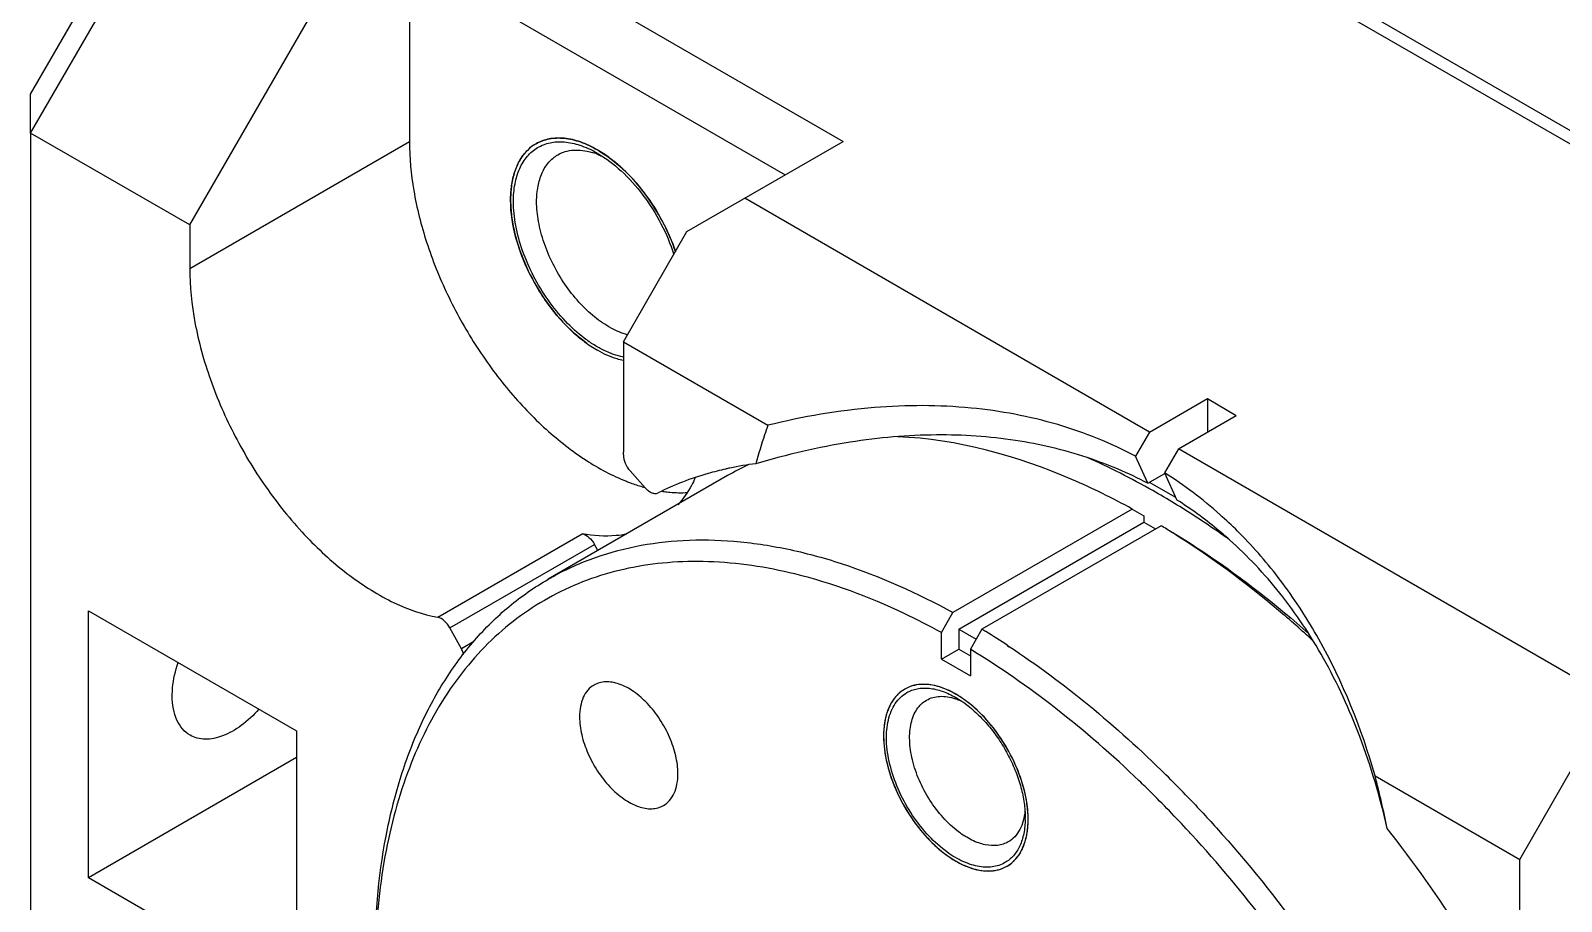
# Model space of a CAD drawing. Header units: millimetres. Extents: x 7 to 417, y 7 to 293.
# Drawn here: x 345.73 to 364.44, y 243.82 to 254.47 of the extents above; entities that cross this region are included whole.
import ezdxf

# ---------------------------------------------------------------- set-up
doc = ezdxf.new("R2010")
doc.units = ezdxf.units.MM
doc.header["$LTSCALE"] = 23.335714
doc.layers.get('0').update_dxf_attribs({"linetype": 'CONTINUOUS'})
doc.layers.add('02___PRT_ALL_AXES', color=7, linetype='CONTINUOUS')
doc.layers.add('7_ALL_FEATURES', color=7, linetype='CONTINUOUS')

msp = doc.modelspace()

# ---------------------------------------------------------------- linework, layer by layer
at = {"color": 7, "linetype": 'Continuous'}
for p, q in [((374.33, 247.437), (356.086, 257.97)), ((374.471, 247.519), (356.228, 258.052)), ((345.727, 253.214), (347.566, 256.398)), ((345.727, 253.692), (347.151, 256.159)), ((350.359, 255.357), (350.359, 253.112)), ((350.359, 255.357), (354.955, 252.704)), ((351.667, 255.418), (355.662, 253.112)), ((347.672, 252.091), (349.51, 255.275)), ((345.727, 253.214), (345.727, 253.692)), ((347.672, 252.091), (345.727, 253.214)), ((347.672, 251.56), (350.359, 253.112)), ((353.753, 252.01), (355.662, 253.112)), ((359.41, 249.56), (354.46, 252.418)), ((347.672, 252.091), (347.672, 251.56)), ((352.975, 250.662), (353.753, 252.01)), ((352.975, 250.662), (352.975, 249.315)), ((352.975, 250.662), (354.742, 249.642)), ((359.41, 249.56), (360.117, 249.968)), ((360.117, 249.968), (360.117, 249.56)), ((360.117, 249.968), (360.47, 249.764)), ((359.763, 249.356), (360.47, 249.764)), ((359.41, 249.56), (359.239, 249.265)), ((359.763, 249.356), (359.593, 249.061)), ((364.713, 246.498), (359.763, 249.356)), ((354.249, 249.027), (352.057, 247.761)), ((353.243, 248.877), (353.057, 249.084)), ((359.197, 248.619), (357.005, 247.353)), ((359.197, 248.619), (359.339, 248.537)), ((357.076, 247.151), (359.339, 248.458)), ((359.551, 248.414), (357.359, 247.149)), ((359.339, 248.537), (359.339, 248.458)), ((359.339, 248.458), (359.482, 248.375)), ((350.705, 247.295), (352.473, 248.316)), ((350.855, 247.165), (352.622, 248.185)), ((352.663, 248.111), (352.622, 248.185)), ((346.434, 244.11), (346.434, 247.376)), ((346.434, 247.376), (348.98, 245.906)), ((356.864, 247.108), (357.005, 247.353)), ((350.994, 246.91), (350.855, 247.165)), ((356.864, 246.784), (356.864, 247.108)), ((357.076, 247.151), (357.076, 246.906)), ((357.076, 247.151), (357.289, 247.028)), ((357.359, 247.149), (357.218, 246.904)), ((351.145, 246.998), (350.994, 246.91)), ((356.864, 246.784), (357.076, 246.906)), ((357.076, 246.906), (357.218, 246.825)), ((357.218, 246.904), (357.218, 246.58)), ((357.672, 246.951), (357.693, 246.938)), ((357.672, 246.947), (357.692, 246.934)), ((356.864, 246.784), (357.218, 246.58)), ((348.98, 245.906), (348.98, 242.64)), ((348.98, 245.58), (346.434, 244.11)), ((363.935, 244.335), (364.713, 245.682)), ((362.168, 245.355), (363.935, 244.335)), ((363.935, 242.987), (363.935, 244.335)), ((348.98, 242.64), (346.434, 244.11))]:
    msp.add_line(p, q, dxfattribs=at)
for centre, radius, start, end in [((352.162, 252.643), 0.509, 120.0891, 132.417), ((352.175, 252.629), 0.529, 132.3778, 133.729), ((351.901, 251.704), 1.508, 56.3944, 59.9484), ((351.943, 251.774), 1.426, 59.125, 59.9974), ((351.811, 251.569), 1.671, 53.0684, 56.3709), ((352.515, 252.457), 0.914, 164.3099, 165.7309), ((352.345, 252.517), 0.734, 154.9675, 156.0456), ((352.754, 252.412), 1.157, 172.703, 173.4868), ((349.94, 249.315), 3.035, 359.37, 0.001), ((355.963, 246.057), 3.429, 115.0716, 119.995), ((355.092, 245.202), 4.001, 97.1371, 101.7422), ((355.065, 245.341), 3.859, 101.7739, 102.5244), ((353.78, 250.85), 2.041, 253.6816, 254.5744), ((353.704, 250.499), 1.682, 261.2776, 262.0618), ((354.286, 239.721), 10.163, 57.8921, 58.801), ((356.614, 244.456), 5.489, 44.2581, 45.1659), ((352.158, 238.56), 10.041, 58.4812, 58.8041), ((352.004, 238.311), 10.334, 56.7368, 58.4774), ((349.507, 235.125), 14.107, 45.7255, 46.1341), ((349.417, 235.034), 14.235, 45.4029, 45.7256), ((349.221, 234.852), 14.782, 44.0277, 45.354), ((347.802, 241.714), 14.82, 11.6817, 14.2237), ((349.016, 234.634), 14.801, 42.7411, 45.3836), ((348.747, 234.383), 15.168, 42.5291, 42.747)]:
    msp.add_arc(centre, radius, start, end, dxfattribs=at)
for points, knots in [([(350.359, 253.112), (350.359, 252.911), (350.399, 252.493), (350.559, 251.864), (350.813, 251.232), (351.15, 250.625), (351.554, 250.07), (352.009, 249.592), (352.493, 249.212), (352.84, 249.026), (353.013, 248.958)], [0, 0, 0, 0, 0.116328, 0.242487, 0.375196, 0.510574, 0.64444, 0.772774, 0.892106, 1, 1, 1, 1]), ([(351.907, 253.084), (351.87, 253.063), (351.8, 253.009), (351.715, 252.902), (351.652, 252.772), (351.611, 252.621), (351.593, 252.452), (351.598, 252.27), (351.625, 252.077), (351.692, 251.808), (351.827, 251.473), (352.054, 251.104), (352.289, 250.837), (352.496, 250.663), (352.603, 250.591), (352.657, 250.56)], [0, 0, 0, 0, 0.042833, 0.087433, 0.135237, 0.187168, 0.243639, 0.304623, 0.369749, 0.438386, 0.58264, 0.729701, 0.871203, 0.93758, 1, 1, 1, 1]), ([(352.657, 253.01), (352.591, 253.048), (352.46, 253.11), (352.259, 253.159), (352.098, 253.154), (351.984, 253.123), (351.931, 253.098), (351.907, 253.084)], [0, 0, 0, 0, 0.289588, 0.54863, 0.781635, 0.891837, 1, 1, 1, 1]), ([(351.907, 253.084), (351.956, 253.113), (352.07, 253.154), (352.259, 253.159), (352.46, 253.11), (352.591, 253.048), (352.657, 253.01)], [0, 0, 0, 0, 0.217777, 0.450956, 0.710199, 1, 1, 1, 1]), ([(351.68, 252.827), (351.685, 252.836), (351.702, 252.871), (351.722, 252.904), (351.738, 252.927)], [0, 0, 0, 0, 0.255958, 1, 1, 1, 1]), ([(351.738, 252.927), (351.743, 252.935), (351.765, 252.965), (351.79, 252.992), (351.809, 253.011)], [0, 0, 0, 0, 0.254437, 1, 1, 1, 1]), ([(352.675, 252.999), (352.779, 252.937), (352.98, 252.78), (353.241, 252.488), (353.46, 252.144), (353.57, 251.892), (353.613, 251.763)], [0, 0, 0, 0, 0.229487, 0.480543, 0.741745, 1, 1, 1, 1]), ([(353.612, 251.766), (353.574, 251.879), (353.48, 252.101), (353.295, 252.41), (353.074, 252.683), (352.904, 252.838), (352.815, 252.905)], [0, 0, 0, 0, 0.254073, 0.511998, 0.763735, 1, 1, 1, 1]), ([(351.635, 252.704), (351.638, 252.714), (351.649, 252.751), (351.663, 252.788), (351.675, 252.815)], [0, 0, 0, 0, 0.256368, 1, 1, 1, 1]), ([(351.596, 252.397), (351.596, 252.41), (351.597, 252.458), (351.6, 252.507), (351.604, 252.543)], [0, 0, 0, 0, 0.255801, 1, 1, 1, 1]), ([(351.606, 252.559), (351.607, 252.569), (351.613, 252.611), (351.622, 252.652), (351.629, 252.682)], [0, 0, 0, 0, 0.256117, 1, 1, 1, 1]), ([(352.528, 250.644), (352.392, 250.741), (352.14, 250.984), (351.848, 251.421), (351.651, 251.901), (351.596, 252.238), (351.596, 252.397)], [0, 0, 0, 0, 0.244366, 0.507144, 0.766064, 1, 1, 1, 1]), ([(347.672, 251.56), (347.672, 251.339), (347.721, 250.877), (347.913, 250.185), (348.215, 249.496), (348.612, 248.847), (349.082, 248.272), (349.601, 247.803), (350.14, 247.464), (350.522, 247.329), (350.705, 247.295)], [0, 0, 0, 0, 0.119268, 0.249196, 0.385675, 0.52376, 0.658336, 0.784694, 0.899175, 1, 1, 1, 1]), ([(352.976, 250.433), (352.949, 250.438), (352.838, 250.468), (352.733, 250.516), (352.657, 250.56)], [0, 0, 0, 0, 0.234443, 1, 1, 1, 1]), ([(359.239, 249.265), (358.936, 249.424), (358.28, 249.689), (357.196, 249.891), (355.996, 249.891), (355.17, 249.748), (354.742, 249.642)], [0, 0, 0, 0, 0.222788, 0.457282, 0.713124, 1, 1, 1, 1]), ([(354.742, 249.642), (354.729, 249.604), (354.675, 249.448), (354.627, 249.291), (354.595, 249.171)], [0, 0, 0, 0, 0.24648, 1, 1, 1, 1]), ([(359.197, 248.619), (358.957, 248.751), (358.057, 249.195), (357.06, 249.471), (356.33, 249.503)], [0, 0, 0, 0, 0.272893, 1, 1, 1, 1]), ([(352.975, 249.282), (352.974, 249.247), (352.993, 249.174), (353.032, 249.112), (353.057, 249.084)], [0, 0, 0, 0, 0.478764, 1, 1, 1, 1]), ([(353.013, 248.958), (353.029, 248.951), (353.093, 248.927), (353.158, 248.905), (353.207, 248.891)], [0, 0, 0, 0, 0.254636, 1, 1, 1, 1]), ([(354.228, 249.108), (354.156, 249.092), (353.871, 249.02), (353.595, 248.914), (353.399, 248.816)], [0, 0, 0, 0, 0.253367, 1, 1, 1, 1]), ([(353.854, 248.998), (353.839, 248.967), (353.781, 248.851), (353.707, 248.743), (353.643, 248.671)], [0, 0, 0, 0, 0.259099, 1, 1, 1, 1]), ([(360.484, 248.349), (360.415, 248.418), (360.138, 248.679), (359.832, 248.91), (359.593, 249.061)], [0, 0, 0, 0, 0.256097, 1, 1, 1, 1]), ([(353.243, 248.877), (353.255, 248.864), (353.281, 248.841), (353.322, 248.816), (353.362, 248.806), (353.388, 248.811), (353.399, 248.816)], [0, 0, 0, 0, 0.304612, 0.57394, 0.802417, 1, 1, 1, 1]), ([(353.472, 248.833), (353.496, 248.83), (353.59, 248.819), (353.686, 248.816), (353.757, 248.82)], [0, 0, 0, 0, 0.256983, 1, 1, 1, 1]), ([(352.057, 247.761), (352.22, 247.855), (352.565, 248.018), (353.122, 248.177), (353.716, 248.25), (354.339, 248.238), (354.987, 248.141), (355.901, 247.894), (356.569, 247.593), (357.005, 247.353)], [0, 0, 0, 0, 0.108767, 0.219462, 0.333848, 0.453402, 0.579242, 0.712115, 1, 1, 1, 1]), ([(352.473, 248.316), (352.503, 248.31), (352.563, 248.272), (352.605, 248.218), (352.622, 248.185)], [0, 0, 0, 0, 0.449751, 1, 1, 1, 1]), ([(353.016, 248.311), (352.973, 248.303), (352.793, 248.278), (352.609, 248.29), (352.473, 248.316)], [0, 0, 0, 0, 0.238962, 1, 1, 1, 1]), ([(361.407, 247.009), (361.269, 247.136), (360.726, 247.613), (360.142, 248.045), (359.688, 248.33)], [0, 0, 0, 0, 0.259096, 1, 1, 1, 1]), ([(359.692, 248.333), (359.835, 248.246), (360.418, 247.872), (360.965, 247.442), (361.358, 247.093)], [0, 0, 0, 0, 0.240538, 1, 1, 1, 1]), ([(362.168, 245.355), (362.001, 245.935), (361.673, 246.756), (361.062, 247.705), (360.723, 248.105), (360.545, 248.287)], [0, 0, 0, 0, 0.535806, 0.774592, 1, 1, 1, 1]), ([(355.07, 247.825), (354.725, 247.909), (354.204, 247.988), (353.52, 247.973), (353.039, 247.905), (352.584, 247.778), (352.156, 247.595), (351.759, 247.355), (351.395, 247.06), (351.069, 246.714), (350.676, 246.176), (350.374, 245.548), (350.159, 244.859), (349.994, 244.087), (349.943, 243.482), (349.936, 243.07)], [0, 0, 0, 0, 0.128862, 0.18941, 0.247858, 0.304748, 0.360708, 0.416419, 0.472579, 0.529856, 0.588858, 0.713789, 0.780608, 0.850553, 1, 1, 1, 1]), ([(356.864, 247.108), (356.715, 247.19), (356.141, 247.484), (355.531, 247.712), (355.07, 247.825)], [0, 0, 0, 0, 0.263637, 1, 1, 1, 1]), ([(349.934, 243.069), (349.934, 243.588), (349.995, 244.351), (350.229, 245.309), (350.468, 245.948), (350.772, 246.52), (351.139, 247.018), (351.566, 247.439), (351.889, 247.664), (352.057, 247.761)], [0, 0, 0, 0, 0.289272, 0.422537, 0.548497, 0.667894, 0.781869, 0.891953, 1, 1, 1, 1]), ([(350.855, 247.165), (350.837, 247.197), (350.796, 247.252), (350.735, 247.289), (350.705, 247.295)], [0, 0, 0, 0, 0.550249, 1, 1, 1, 1]), ([(351.022, 246.841), (351.02, 246.847), (351.013, 246.871), (351.003, 246.894), (350.994, 246.91)], [0, 0, 0, 0, 0.244454, 1, 1, 1, 1]), ([(359.282, 245.296), (358.958, 245.607), (358.298, 246.183), (357.58, 246.684), (357.218, 246.904)], [0, 0, 0, 0, 0.514858, 1, 1, 1, 1]), ([(357.693, 246.938), (358.029, 246.716), (358.694, 246.223), (359.307, 245.667), (359.609, 245.369)], [0, 0, 0, 0, 0.487132, 1, 1, 1, 1]), ([(347.459, 246.335), (347.459, 246.367), (347.466, 246.505), (347.497, 246.642), (347.531, 246.742)], [0, 0, 0, 0, 0.233963, 1, 1, 1, 1]), ([(347.677, 245.854), (347.642, 245.874), (347.577, 245.929), (347.509, 246.041), (347.468, 246.18), (347.459, 246.282), (347.459, 246.335)], [0, 0, 0, 0, 0.217774, 0.450901, 0.710364, 1, 1, 1, 1]), ([(348.519, 246.172), (348.454, 246.098), (348.318, 245.97), (348.093, 245.839), (347.9, 245.796), (347.764, 245.814), (347.704, 245.839), (347.677, 245.854)], [0, 0, 0, 0, 0.306292, 0.575286, 0.801997, 0.903158, 1, 1, 1, 1]), ([(359.85, 245.126), (359.978, 244.993), (360.491, 244.442), (360.965, 243.855), (361.299, 243.395)], [0, 0, 0, 0, 0.245643, 1, 1, 1, 1]), ([(363.511, 242.978), (363.42, 243.129), (363.047, 243.725), (362.639, 244.3), (362.315, 244.714)], [0, 0, 0, 0, 0.251543, 1, 1, 1, 1]), ([(361.674, 242.35), (361.413, 242.759), (360.863, 243.548), (360.247, 244.286), (359.925, 244.637)], [0, 0, 0, 0, 0.505387, 1, 1, 1, 1])]:
    msp.add_open_spline(points, degree=3, knots=knots, dxfattribs=at)
at = {"layer": '02___PRT_ALL_AXES', "color": 7, "linetype": 'Continuous'}
for centre, radius, start, end in [((356.633, 246.044), 0.432, 130.7513, 131.9925), ((356.627, 246.051), 0.422, 120.0372, 130.7646), ((356.837, 245.922), 0.672, 158.903, 160.535), ((356.736, 245.967), 0.561, 150.9767, 151.9893), ((356.669, 246.011), 0.481, 140.4152, 142.4589), ((357.156, 245.853), 0.998, 174.0565, 174.6136), ((357.137, 245.855), 0.98, 173.3338, 174.057), ((357.101, 245.86), 0.944, 171.4951, 173.3408), ((357.024, 245.872), 0.865, 168.0839, 171.5301), ((356.978, 245.881), 0.818, 167.2324, 168.0706), ((357.323, 245.845), 1.166, 179.8545, 180), ((357.335, 245.845), 1.178, 180.0006, 180.468), ((356.735, 244.824), 1.19, 0.0031, 1.0435), ((357.455, 244.618), 0.422, 289.8713, 299.9675)]:
    msp.add_arc(centre, radius, start, end, dxfattribs=at)
for points, knots in [([(352.616, 246.467), (352.588, 246.451), (352.535, 246.407), (352.479, 246.315), (352.446, 246.203), (352.44, 246.121), (352.44, 246.078)], [0, 0, 0, 0, 0.217782, 0.450925, 0.710255, 1, 1, 1, 1]), ([(353.642, 245.384), (353.642, 245.457), (353.621, 245.609), (353.546, 245.834), (353.429, 246.05), (353.28, 246.24), (353.112, 246.389), (352.96, 246.472), (352.841, 246.503), (352.759, 246.509), (352.683, 246.498), (352.637, 246.479), (352.616, 246.467)], [0, 0, 0, 0, 0.12869, 0.270272, 0.41743, 0.561777, 0.695447, 0.812711, 0.864677, 0.91251, 0.95714, 1, 1, 1, 1]), ([(356.344, 246.365), (356.34, 246.362), (356.324, 246.346), (356.309, 246.33), (356.298, 246.317)], [0, 0, 0, 0, 0.247584, 1, 1, 1, 1]), ([(357.059, 246.344), (357.003, 246.378), (356.891, 246.434), (356.718, 246.479), (356.556, 246.477), (356.458, 246.442), (356.416, 246.417)], [0, 0, 0, 0, 0.290988, 0.550687, 0.783386, 1, 1, 1, 1]), ([(357.193, 246.252), (357.182, 246.261), (357.139, 246.293), (357.094, 246.324), (357.059, 246.344)], [0, 0, 0, 0, 0.256353, 1, 1, 1, 1]), ([(356.204, 246.146), (356.201, 246.139), (356.192, 246.111), (356.185, 246.083), (356.18, 246.062)], [0, 0, 0, 0, 0.244663, 1, 1, 1, 1]), ([(356.241, 246.231), (356.238, 246.225), (356.227, 246.203), (356.217, 246.181), (356.21, 246.164)], [0, 0, 0, 0, 0.24551, 1, 1, 1, 1]), ([(356.288, 246.304), (356.284, 246.299), (356.269, 246.278), (356.255, 246.256), (356.246, 246.239)], [0, 0, 0, 0, 0.245875, 1, 1, 1, 1]), ([(357.911, 245.01), (357.895, 245.128), (357.832, 245.366), (357.674, 245.702), (357.462, 246.007), (357.286, 246.18), (357.193, 246.252)], [0, 0, 0, 0, 0.242337, 0.500132, 0.75786, 1, 1, 1, 1]), ([(352.44, 246.078), (352.44, 246.005), (352.46, 245.852), (352.536, 245.628), (352.653, 245.412), (352.801, 245.222), (352.969, 245.073), (353.122, 244.99), (353.24, 244.958), (353.322, 244.952), (353.399, 244.963), (353.445, 244.983), (353.466, 244.995)], [0, 0, 0, 0, 0.12869, 0.270272, 0.41743, 0.561777, 0.695447, 0.812711, 0.864677, 0.91251, 0.95714, 1, 1, 1, 1]), ([(356.162, 245.947), (356.161, 245.939), (356.158, 245.906), (356.157, 245.873), (356.157, 245.848)], [0, 0, 0, 0, 0.245305, 1, 1, 1, 1]), ([(356.157, 245.835), (356.158, 245.733), (356.186, 245.52), (356.29, 245.205), (356.449, 244.9), (356.653, 244.627), (356.885, 244.407), (357.097, 244.275), (357.266, 244.214), (357.384, 244.192), (357.495, 244.193), (357.566, 244.209), (357.598, 244.221)], [0, 0, 0, 0, 0.12698, 0.266156, 0.411051, 0.554178, 0.688354, 0.807973, 0.861535, 0.910948, 0.956767, 1, 1, 1, 1]), ([(353.466, 244.995), (353.494, 245.011), (353.546, 245.055), (353.602, 245.146), (353.635, 245.259), (353.642, 245.341), (353.642, 245.384)], [0, 0, 0, 0, 0.217782, 0.450925, 0.710255, 1, 1, 1, 1]), ([(357.924, 244.846), (357.924, 244.859), (357.922, 244.914), (357.917, 244.969), (357.911, 245.01)], [0, 0, 0, 0, 0.243304, 1, 1, 1, 1]), ([(357.666, 244.252), (357.707, 244.276), (357.784, 244.341), (357.866, 244.475), (357.915, 244.641), (357.925, 244.761), (357.925, 244.824)], [0, 0, 0, 0, 0.217777, 0.450936, 0.710228, 1, 1, 1, 1])]:
    msp.add_open_spline(points, degree=3, knots=knots, dxfattribs=at)
at = {"layer": '7_ALL_FEATURES', "color": 7, "linetype": 'Continuous'}
for p, q in [((345.727, 253.214), (345.727, 236.435)), ((359.389, 248.933), (359.239, 249.265)), ((359.389, 248.933), (359.597, 249.054)), ((359.729, 248.761), (359.41, 248.945)), ((359.593, 249.061), (359.743, 248.729)), ((357.925, 244.822), (357.924, 244.824)), ((357.925, 244.821), (357.925, 244.824))]:
    msp.add_line(p, q, dxfattribs=at)
for centre, radius, start, end in [((352.349, 252.171), 0.843, 68.9038, 73.2718), ((351.981, 251.799), 1.351, 59.9978, 60.8258), ((357.069, 244.49), 5.012, 62.4325, 71.6588), ((356.627, 246.052), 0.422, 109.8664, 119.9638), ((356.774, 244.845), 1.116, 359.0044, 0.0029), ((356.74, 244.824), 1.185, 359.993, 0.4641), ((357.058, 244.798), 0.865, 348.0698, 351.5673), ((356.985, 244.809), 0.939, 351.536, 353.3425), ((356.94, 244.815), 0.985, 353.3384, 354.6232), ((356.758, 244.824), 1.167, 359.6257, 359.8544), ((357.245, 244.747), 0.671, 338.9024, 340.5368), ((357.099, 244.789), 0.823, 347.2242, 348.0576), ((357.456, 244.616), 0.42, 300.0082, 310.8062), ((357.447, 244.627), 0.434, 310.7496, 311.9848), ((357.413, 244.658), 0.48, 320.4147, 322.4626), ((357.344, 244.703), 0.563, 330.9817, 331.9921)]:
    msp.add_arc(centre, radius, start, end, dxfattribs=at)
for points, knots in [([(351.631, 252.377), (351.631, 252.45), (351.642, 252.588), (351.698, 252.778), (351.777, 252.91), (351.858, 252.991), (351.925, 253.039), (351.999, 253.075), (352.107, 253.107), (352.26, 253.114), (352.452, 253.071), (352.577, 253.014), (352.64, 252.979)], [0, 0, 0, 0, 0.145208, 0.275258, 0.392316, 0.447647, 0.501895, 0.556057, 0.611136, 0.727281, 0.856104, 1, 1, 1, 1]), ([(351.914, 252.377), (351.914, 252.44), (351.924, 252.561), (351.973, 252.726), (352.043, 252.84), (352.113, 252.91), (352.153, 252.937), (352.173, 252.949)], [0, 0, 0, 0, 0.28959, 0.54863, 0.781636, 0.891837, 1, 1, 1, 1]), ([(352.173, 252.949), (352.202, 252.966), (352.265, 252.993), (352.368, 253.01), (352.479, 253.006), (352.554, 252.99), (352.592, 252.978)], [0, 0, 0, 0, 0.231044, 0.470449, 0.725178, 1, 1, 1, 1]), ([(352.653, 252.957), (352.659, 252.955), (352.685, 252.945), (352.71, 252.933), (352.729, 252.924)], [0, 0, 0, 0, 0.24553, 1, 1, 1, 1]), ([(352.657, 252.969), (352.761, 252.909), (352.964, 252.753), (353.226, 252.46), (353.444, 252.114), (353.551, 251.86), (353.592, 251.73)], [0, 0, 0, 0, 0.228743, 0.480181, 0.741983, 1, 1, 1, 1]), ([(352.975, 250.476), (352.893, 250.492), (352.77, 250.537), (352.614, 250.624), (352.451, 250.737), (352.255, 250.916), (352.047, 251.172), (351.871, 251.461), (351.738, 251.767), (351.653, 252.074), (351.631, 252.279), (351.631, 252.377)], [0, 0, 0, 0, 0.101223, 0.157056, 0.216139, 0.342614, 0.477138, 0.615042, 0.751266, 0.88094, 1, 1, 1, 1]), ([(353.026, 250.749), (352.956, 250.768), (352.814, 250.828), (352.614, 250.965), (352.424, 251.148), (352.253, 251.366), (352.11, 251.61), (352.001, 251.867), (351.932, 252.124), (351.914, 252.295), (351.914, 252.377)], [0, 0, 0, 0, 0.103541, 0.219971, 0.347164, 0.481502, 0.618534, 0.753517, 0.881924, 1, 1, 1, 1]), ([(358.647, 249.248), (358.361, 249.342), (357.751, 249.486), (356.773, 249.55), (355.704, 249.456), (354.973, 249.284), (354.595, 249.171)], [0, 0, 0, 0, 0.21934, 0.454422, 0.712286, 1, 1, 1, 1]), ([(359.715, 248.687), (359.626, 248.741), (359.28, 248.944), (358.92, 249.127), (358.647, 249.248)], [0, 0, 0, 0, 0.257135, 1, 1, 1, 1]), ([(360.385, 248.244), (360.33, 248.283), (360.11, 248.437), (359.885, 248.583), (359.715, 248.687)], [0, 0, 0, 0, 0.253829, 1, 1, 1, 1]), ([(360.385, 248.244), (360.334, 248.289), (360.13, 248.464), (359.912, 248.622), (359.743, 248.729)], [0, 0, 0, 0, 0.254108, 1, 1, 1, 1]), ([(362.315, 244.714), (362.228, 245.096), (362.018, 245.81), (361.574, 246.779), (361.035, 247.591), (360.608, 248.045), (360.385, 248.244)], [0, 0, 0, 0, 0.287479, 0.544952, 0.780165, 1, 1, 1, 1]), ([(356.416, 246.417), (356.383, 246.398), (356.321, 246.35), (356.247, 246.252), (356.195, 246.133), (356.175, 246.045), (356.168, 245.998)], [0, 0, 0, 0, 0.226624, 0.463826, 0.719934, 1, 1, 1, 1]), ([(356.908, 244.444), (356.828, 244.505), (356.674, 244.649), (356.482, 244.904), (356.329, 245.19), (356.227, 245.487), (356.189, 245.732), (356.193, 245.915), (356.212, 246.037), (356.246, 246.146), (356.296, 246.241), (356.36, 246.318), (356.413, 246.358), (356.44, 246.374)], [0, 0, 0, 0, 0.135911, 0.280893, 0.427982, 0.569886, 0.700138, 0.759523, 0.814648, 0.865592, 0.91281, 0.957184, 1, 1, 1, 1]), ([(356.44, 246.374), (356.46, 246.385), (356.502, 246.405), (356.593, 246.43), (356.722, 246.434), (356.883, 246.395), (356.988, 246.345), (357.041, 246.314)], [0, 0, 0, 0, 0.108172, 0.21837, 0.451348, 0.710396, 1, 1, 1, 1]), ([(357.925, 244.834), (357.924, 244.936), (357.895, 245.15), (357.792, 245.464), (357.632, 245.769), (357.429, 246.042), (357.23, 246.231), (357.062, 246.346), (356.938, 246.411), (356.816, 246.455), (356.698, 246.477), (356.586, 246.476), (356.516, 246.46), (356.483, 246.449)], [0, 0, 0, 0, 0.126934, 0.266092, 0.410956, 0.554054, 0.688204, 0.750165, 0.808012, 0.861563, 0.910966, 0.956776, 1, 1, 1, 1]), ([(356.682, 246.282), (356.706, 246.296), (356.759, 246.319), (356.847, 246.332), (356.941, 246.326), (357.004, 246.31), (357.035, 246.3)], [0, 0, 0, 0, 0.229566, 0.468221, 0.723396, 1, 1, 1, 1]), ([(357.072, 244.674), (357.004, 244.725), (356.877, 244.845), (356.716, 245.058), (356.589, 245.296), (356.504, 245.543), (356.468, 245.782), (356.481, 245.967), (356.52, 246.093), (356.562, 246.172), (356.615, 246.236), (356.659, 246.269), (356.682, 246.282)], [0, 0, 0, 0, 0.135967, 0.281006, 0.42815, 0.570095, 0.70037, 0.814635, 0.865578, 0.912795, 0.957173, 1, 1, 1, 1]), ([(357.035, 246.3), (357.042, 246.298), (357.069, 246.288), (357.096, 246.277), (357.116, 246.268)], [0, 0, 0, 0, 0.244032, 1, 1, 1, 1]), ([(357.041, 246.314), (357.052, 246.308), (357.098, 246.281), (357.141, 246.25), (357.174, 246.226)], [0, 0, 0, 0, 0.243329, 1, 1, 1, 1]), ([(357.174, 246.226), (357.225, 246.187), (357.324, 246.1), (357.46, 245.951), (357.583, 245.783), (357.689, 245.601), (357.775, 245.411), (357.84, 245.218), (357.879, 245.03), (357.889, 244.905), (357.889, 244.845)], [0, 0, 0, 0, 0.119889, 0.246291, 0.376856, 0.508938, 0.639804, 0.766796, 0.887511, 1, 1, 1, 1]), ([(356.168, 245.998), (356.16, 245.948), (356.153, 245.841), (356.165, 245.675), (356.198, 245.501), (356.27, 245.261), (356.406, 244.968), (356.591, 244.704), (356.763, 244.521), (356.898, 244.406), (357.035, 244.313), (357.174, 244.245), (357.309, 244.203), (357.439, 244.189), (357.56, 244.204), (357.633, 244.233), (357.666, 244.252)], [0, 0, 0, 0, 0.05811, 0.120956, 0.187999, 0.258414, 0.404999, 0.551585, 0.621999, 0.689042, 0.751888, 0.809996, 0.863209, 0.911871, 0.95694, 1, 1, 1, 1]), ([(357.886, 244.932), (357.882, 244.889), (357.869, 244.809), (357.827, 244.7), (357.766, 244.611), (357.711, 244.567), (357.682, 244.55)], [0, 0, 0, 0, 0.283989, 0.541265, 0.776829, 1, 1, 1, 1]), ([(357.682, 244.55), (357.663, 244.539), (357.62, 244.52), (357.525, 244.499), (357.422, 244.506), (357.318, 244.535), (357.204, 244.583), (357.124, 244.634), (357.072, 244.674)], [0, 0, 0, 0, 0.103672, 0.210131, 0.439783, 0.566797, 0.702617, 1, 1, 1, 1]), ([(357.889, 244.825), (357.888, 244.767), (357.877, 244.655), (357.83, 244.502), (357.764, 244.397), (357.697, 244.333), (357.66, 244.307), (357.641, 244.296)], [0, 0, 0, 0, 0.288407, 0.547057, 0.780561, 0.891262, 1, 1, 1, 1]), ([(357.92, 244.722), (357.921, 244.73), (357.923, 244.761), (357.924, 244.793), (357.925, 244.817)], [0, 0, 0, 0, 0.245288, 1, 1, 1, 1]), ([(357.841, 244.439), (357.844, 244.444), (357.855, 244.466), (357.865, 244.489), (357.871, 244.506)], [0, 0, 0, 0, 0.245505, 1, 1, 1, 1]), ([(357.878, 244.524), (357.88, 244.53), (357.889, 244.558), (357.897, 244.586), (357.902, 244.607)], [0, 0, 0, 0, 0.244698, 1, 1, 1, 1]), ([(357.641, 244.296), (357.618, 244.282), (357.567, 244.259), (357.484, 244.241), (357.394, 244.237), (357.301, 244.25), (357.204, 244.277), (357.067, 244.334), (356.97, 244.396), (356.908, 244.444)], [0, 0, 0, 0, 0.103598, 0.209966, 0.321545, 0.440191, 0.567099, 0.702817, 1, 1, 1, 1]), ([(357.737, 244.304), (357.741, 244.308), (357.757, 244.323), (357.772, 244.339), (357.783, 244.352)], [0, 0, 0, 0, 0.247585, 1, 1, 1, 1]), ([(357.794, 244.365), (357.798, 244.371), (357.813, 244.391), (357.827, 244.413), (357.836, 244.43)], [0, 0, 0, 0, 0.245866, 1, 1, 1, 1])]:
    msp.add_open_spline(points, degree=3, knots=knots, dxfattribs=at)

doc.saveas('drawing.dxf')
